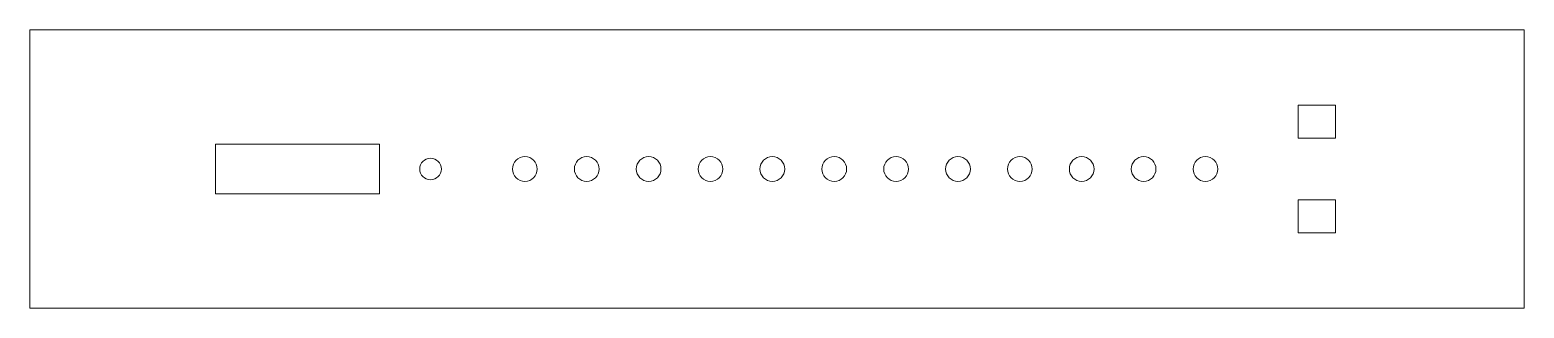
# Model space of a CAD drawing. Header units: millimetres. Extents: x 0 to 483, y 0 to 90.
import ezdxf

# ---------------------------------------------------------------- set-up
doc = ezdxf.new("R2010")
doc.units = ezdxf.units.MM
for name, color, linetype, lineweight in [('ctrl_dog', 1, 'CONTINUOUS', 13), ('dimension', 7, 'CONTINUOUS', 13), ('switches', 3, 'CONTINUOUS', 13), ('usb', 4, 'CONTINUOUS', 13)]:
    doc.layers.add(name, color=color, linetype=linetype, lineweight=lineweight)

msp = doc.modelspace()

# ---------------------------------------------------------------- linework, layer by layer
at = {"layer": 'ctrl_dog'}
for p, q in [((113, 53), (60, 53)), ((60, 53), (60, 37)), ((113, 37), (113, 53)), ((60, 37), (113, 37))]:
    msp.add_line(p, q, dxfattribs=at)
msp.add_circle((129.5, 45), 3.5, dxfattribs=at)
at = {"layer": 'dimension'}
for p, q in [((0, 90), (0, 0)), ((483, 90), (0, 90)), ((483, 0), (483, 90)), ((0, 0), (483, 0))]:
    msp.add_line(p, q, dxfattribs=at)
at = {"layer": 'switches'}
for centre in [(160, 45), (180, 45), (200, 45), (220, 45), (240, 45), (260, 45), (280, 45), (300, 45), (320, 45), (340, 45), (360, 45), (380, 45)]:
    msp.add_circle(centre, 4, dxfattribs=at)
at = {"layer": 'usb'}
for p, q in [((410, 65.6), (410, 65.6)), ((410, 65.6), (422, 65.6)), ((410, 55), (410, 65.6)), ((422, 65.6), (422, 55)), ((422, 55), (410, 55)), ((410, 35), (410, 35)), ((410, 35), (422, 35)), ((410, 24.4), (410, 35)), ((412, 35), (412, 35)), ((422, 35), (422, 24.4)), ((422, 24.4), (410, 24.4))]:
    msp.add_line(p, q, dxfattribs=at)

doc.saveas('drawing.dxf')
